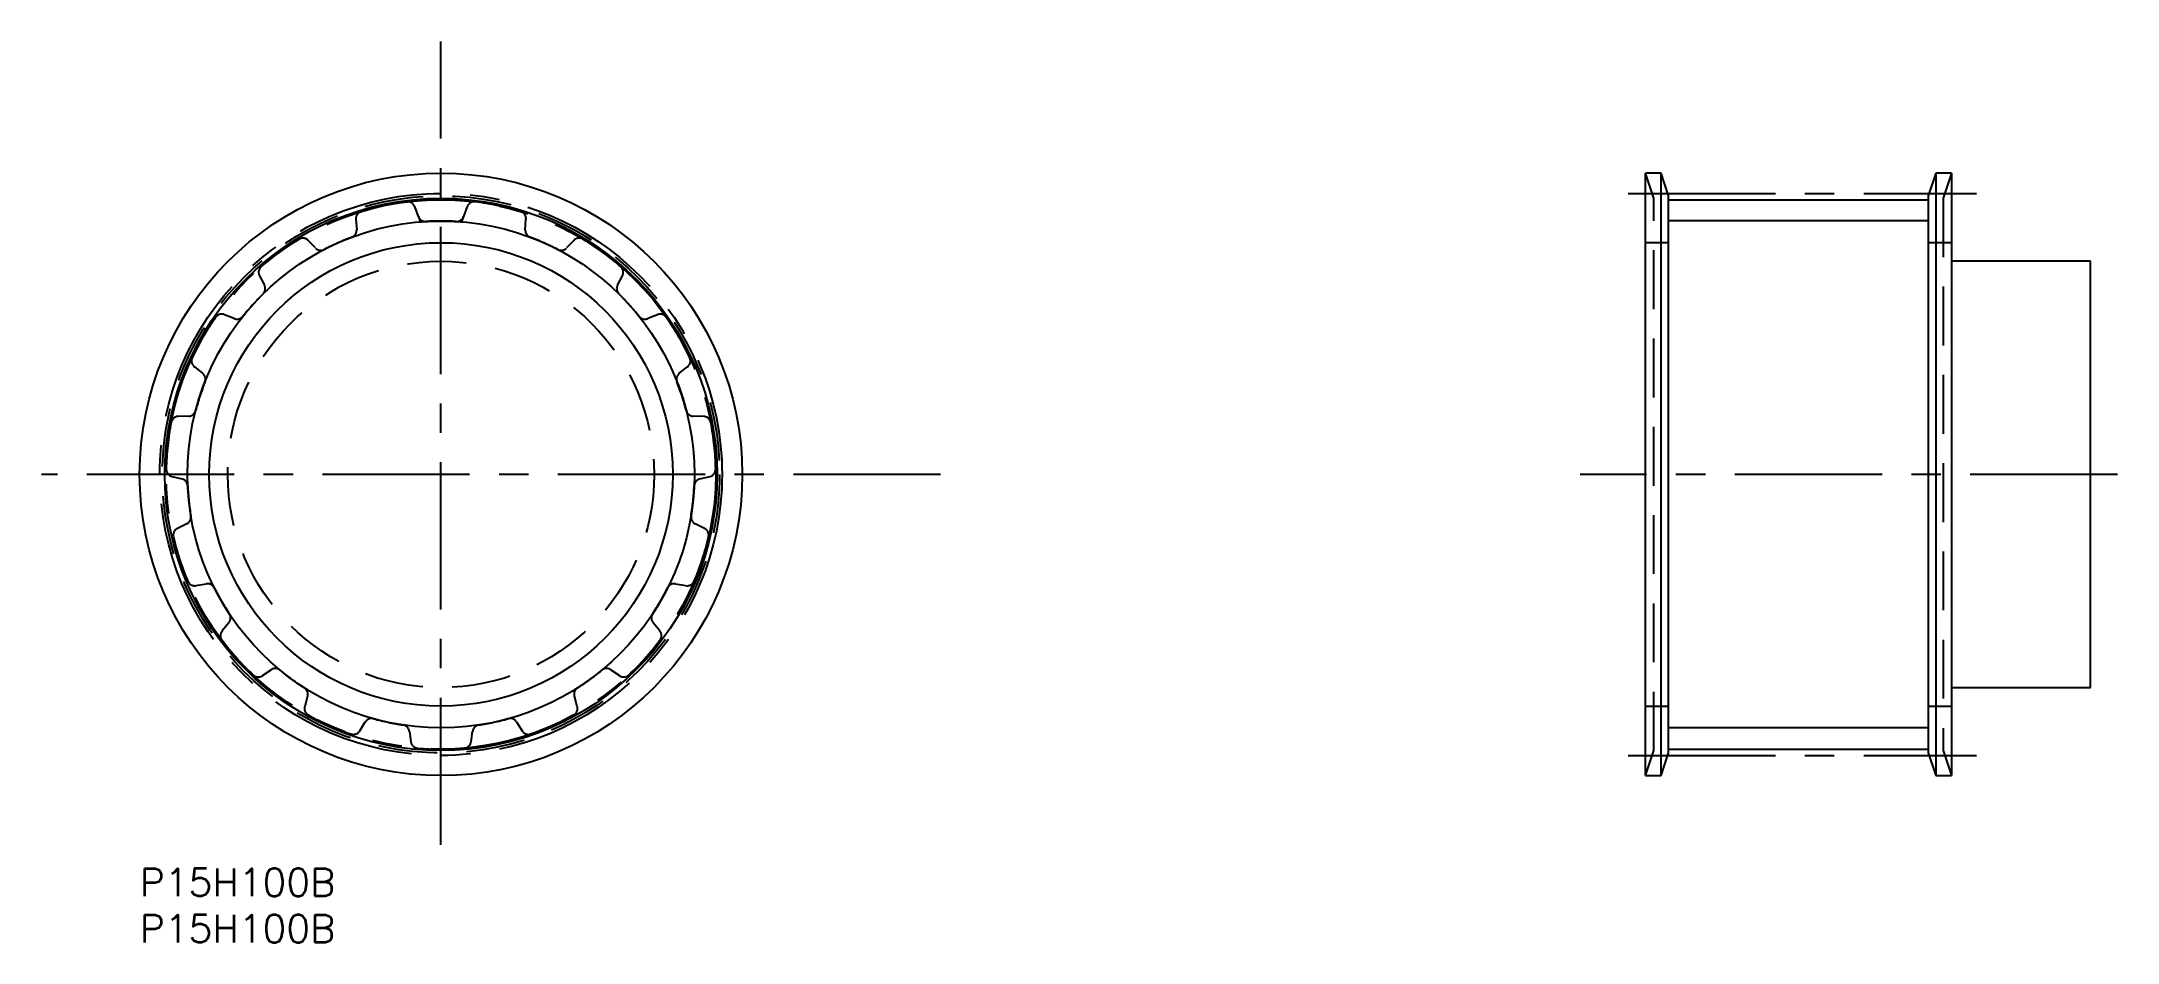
# Model space of a CAD drawing. Extents: x -11 to 213, y -8 to 89.
import ezdxf

# ---------------------------------------------------------------- set-up
doc = ezdxf.new("R2010")
doc.units = 0
doc.header["$LTSCALE"] = 0.5
for name, pattern in [('CENTER', [50.8, 31.75, -6.35, 6.35, -6.35]), ('DASHED', [19.05, 12.7, -6.35]), ('PHANTOM', [63.5, 31.75, -6.35, 6.35, -6.35, 6.35, -6.35])]:
    doc.linetypes.add(name, pattern=pattern)
for name, color, linetype in [('MSM_CENTER', 1, 'CENTER'), ('MSM_CONTINUOUS', 7, 'CONTINUOUS'), ('MSM_DASHED', 4, 'DASHED'), ('MSM_IMAGINARY', 6, 'PHANTOM'), ('MSM_NARROW', 5, 'CONTINUOUS'), ('MSM_PART_NUMBER', 7, 'CONTINUOUS')]:
    doc.layers.add(name, color=color, linetype=linetype)
doc.styles.get("Standard").update_dxf_attribs({"font": 'txt.shx', "height": 3, "bigfont": 'bigfont.shx'})

msp = doc.modelspace()

# ---------------------------------------------------------------- linework, layer by layer
at = {"layer": 'MSM_CENTER'}
for p, q in [((32.5, 2.53), (32.5, 89.21)), ((160.57, 72.82), (198.14, 72.82)), ((86.39, 42.5), (-10.59, 42.5)), ((213.34, 42.5), (155.38, 42.5)), ((160.57, 12.18), (198.14, 12.18))]:
    msp.add_line(p, q, dxfattribs=at)
msp.add_circle((32.5, 42.5), 30.32, dxfattribs=at)
at = {"layer": 'MSM_CONTINUOUS'}
for p, q in [((164.11, 75), (162.42, 75)), ((162.42, 10), (162.42, 75)), ((164.92, 72.55), (164.11, 75)), ((164.11, 10), (164.11, 75)), ((193.74, 75), (192.92, 72.55)), ((195.42, 75), (193.74, 75)), ((193.74, 75), (193.74, 10)), ((195.42, 75), (195.42, 10)), ((164.92, 12.45), (164.92, 72.55)), ((164.92, 72.14), (192.92, 72.14)), ((192.92, 72.55), (192.92, 12.45)), ((210.42, 65.5), (195.42, 65.5)), ((210.42, 19.5), (210.42, 65.5)), ((195.42, 19.5), (210.42, 19.5)), ((164.11, 10), (164.92, 12.45)), ((164.92, 12.86), (192.92, 12.86)), ((192.92, 12.45), (193.74, 10)), ((162.42, 10), (164.11, 10)), ((193.74, 10), (195.42, 10))]:
    msp.add_line(p, q, dxfattribs=at)
for radius in [32.5, 29.79, 25]:
    msp.add_circle((32.5, 42.5), radius, dxfattribs=at)
at = {"layer": 'MSM_DASHED'}
for p, q in [((163.32, 72.29), (162.42, 75)), ((195.42, 75), (194.52, 72.29)), ((163.32, 12.71), (163.32, 72.29)), ((194.52, 72.29), (194.52, 12.71)), ((23.33, 70.04), (23.41, 68.9)), ((30.07, 70.32), (29.68, 71.39)), ((35.32, 71.39), (34.93, 70.32)), ((41.59, 68.9), (41.67, 70.04)), ((18.96, 66.93), (18.18, 67.74)), ((46.82, 67.74), (46.04, 66.93)), ((164.92, 67.5), (162.42, 67.5)), ((195.42, 67.5), (192.92, 67.5)), ((12.92, 63.92), (13.45, 62.92)), ((51.55, 62.92), (52.08, 63.92)), ((10.2, 59.31), (9.15, 59.73)), ((55.85, 59.73), (54.8, 59.31)), ((5.9, 54.11), (6.79, 53.41)), ((58.21, 53.41), (59.1, 54.11)), ((5.29, 48.78), (4.16, 48.75)), ((60.84, 48.75), (59.71, 48.78)), ((3.48, 42.28), (4.58, 42.01)), ((60.42, 42.01), (61.52, 42.28)), ((5.09, 37.17), (4.07, 36.68)), ((60.93, 36.68), (59.91, 37.17)), ((6.07, 30.5), (7.19, 30.69)), ((57.81, 30.69), (58.93, 30.5)), ((9.62, 26.48), (8.89, 25.62)), ((56.11, 25.62), (55.38, 26.48)), ((13.24, 20.79), (14.18, 21.42)), ((50.82, 21.42), (51.76, 20.79)), ((18.11, 18.56), (17.8, 17.47)), ((47.2, 17.47), (46.89, 18.56)), ((23.74, 14.83), (24.34, 15.79)), ((40.66, 15.79), (41.26, 14.83)), ((162.42, 17.5), (164.92, 17.5)), ((192.92, 17.5), (195.42, 17.5)), ((29.09, 14.78), (29.25, 13.66)), ((35.75, 13.66), (35.91, 14.78)), ((162.42, 10), (163.32, 12.71)), ((194.52, 12.71), (195.42, 10))]:
    msp.add_line(p, q, dxfattribs=at)
for radius in [30.05, 23]:
    msp.add_circle((32.5, 42.5), radius, dxfattribs=at)
for centre, radius, start, end in [((32.5, 42.5), 29.64, 97.1137, 106.8863), ((28.93, 71.11), 0.8, 20, 97.1137), ((36.07, 71.11), 0.8, 82.8863, 160), ((32.5, 42.5), 29.64, 73.1137, 82.8863), ((24.12, 70.09), 0.8, 106.8863, 184), ((30.82, 70.59), 0.8, 200, 273.4212), ((32.5, 42.5), 27.34, 86.5788, 93.4212), ((34.18, 70.59), 0.8, 266.5788, 340), ((40.88, 70.09), 0.8, 356, 73.1137), ((32.5, 42.5), 29.64, 121.1137, 130.8863), ((17.6, 67.19), 0.8, 44, 121.1137), ((32.5, 42.5), 27.34, 110.5788, 117.4212), ((22.61, 68.85), 0.8, 290.5788, 4), ((42.39, 68.85), 0.8, 176, 249.4212), ((32.5, 42.5), 27.34, 62.5788, 69.4212), ((47.4, 67.19), 0.8, 58.8863, 136), ((32.5, 42.5), 29.64, 49.1137, 58.8863), ((19.54, 67.48), 0.8, 224, 297.4212), ((45.46, 67.48), 0.8, 242.5788, 316), ((13.63, 64.3), 0.8, 130.8863, 208), ((12.75, 62.55), 0.8, 314.5788, 28), ((52.25, 62.55), 0.8, 152, 225.4212), ((51.37, 64.3), 0.8, 332, 49.1137), ((32.5, 42.5), 27.34, 134.5788, 141.4212), ((32.5, 42.5), 27.34, 38.5788, 45.4212), ((32.5, 42.5), 29.64, 145.1137, 154.8863), ((8.85, 58.99), 0.8, 68, 145.1137), ((10.5, 60.05), 0.8, 248, 321.4212), ((54.5, 60.05), 0.8, 218.5788, 292), ((56.15, 58.99), 0.8, 34.8863, 112), ((32.5, 42.5), 29.64, 25.1137, 34.8863), ((6.39, 54.74), 0.8, 154.8863, 232), ((58.61, 54.74), 0.8, 308, 25.1137), ((32.5, 42.5), 27.34, 158.5788, 165.4212), ((6.3, 52.78), 0.8, 338.5788, 52), ((58.7, 52.78), 0.8, 128, 201.4212), ((32.5, 42.5), 27.34, 14.5788, 21.4212), ((5.26, 49.58), 0.8, 272, 345.4212), ((59.74, 49.58), 0.8, 194.5788, 268), ((32.5, 42.5), 29.64, 169.1137, 178.8863), ((4.18, 47.95), 0.8, 92, 169.1137), ((60.82, 47.95), 0.8, 10.8863, 88), ((32.5, 42.5), 29.64, 1.1137, 10.8863), ((3.67, 43.06), 0.8, 178.8863, 256), ((61.33, 43.06), 0.8, 284, 1.1137), ((4.38, 41.23), 0.8, 2.5788, 76), ((32.5, 42.5), 27.34, 182.5788, 189.4212), ((32.5, 42.5), 27.34, 350.5788, 357.4212), ((60.62, 41.23), 0.8, 104, 177.4212), ((4.42, 35.96), 0.8, 116, 193.1137), ((4.73, 37.89), 0.8, 296, 9.4212), ((60.27, 37.89), 0.8, 170.5788, 244), ((60.58, 35.96), 0.8, 346.8863, 64), ((32.5, 42.5), 29.64, 193.1137, 202.8863), ((32.5, 42.5), 29.64, 337.1137, 346.8863), ((5.93, 31.29), 0.8, 202.8863, 280), ((7.33, 29.91), 0.8, 26.5788, 100), ((32.5, 42.5), 27.34, 206.5788, 213.4212), ((32.5, 42.5), 27.34, 326.5788, 333.4212), ((57.67, 29.91), 0.8, 80, 153.4212), ((59.07, 31.29), 0.8, 260, 337.1137), ((9.01, 27), 0.8, 320, 33.4212), ((55.99, 27), 0.8, 146.5788, 220), ((9.51, 25.1), 0.8, 140, 217.1137), ((55.49, 25.1), 0.8, 322.8863, 40), ((32.5, 42.5), 29.64, 217.1137, 226.8863), ((32.5, 42.5), 29.64, 313.1137, 322.8863), ((12.79, 21.45), 0.8, 226.8863, 304), ((14.63, 20.76), 0.8, 50.5788, 124), ((32.5, 42.5), 27.34, 230.5788, 237.4212), ((32.5, 42.5), 27.34, 302.5788, 309.4212), ((50.37, 20.76), 0.8, 56, 129.4212), ((52.21, 21.45), 0.8, 236, 313.1137), ((17.35, 18.78), 0.8, 344, 57.4212), ((47.65, 18.78), 0.8, 122.5788, 196), ((18.57, 17.25), 0.8, 164, 241.1137), ((32.5, 42.5), 29.64, 241.1137, 250.8863), ((25.02, 15.37), 0.8, 74.5788, 148), ((32.5, 42.5), 27.34, 254.5788, 261.4212), ((32.5, 42.5), 27.34, 278.5788, 285.4212), ((39.98, 15.37), 0.8, 32, 105.4212), ((32.5, 42.5), 29.64, 289.1137, 298.8863), ((46.43, 17.25), 0.8, 298.8863, 16), ((23.06, 15.25), 0.8, 250.8863, 328), ((28.3, 14.67), 0.8, 8, 81.4212), ((30.04, 13.77), 0.8, 188, 265.1137), ((34.96, 13.77), 0.8, 274.8863, 352), ((36.7, 14.67), 0.8, 98.5788, 172), ((41.94, 15.25), 0.8, 212, 289.1137), ((32.5, 42.5), 29.64, 265.1137, 274.8863)]:
    msp.add_arc(centre, radius, start, end, dxfattribs=at)
at = {"layer": 'MSM_IMAGINARY'}
msp.add_circle((32.5, 42.5), 29.64, dxfattribs=at)
at = {"layer": 'MSM_NARROW'}
for p, q in [((30.07, 70.32), (30.27, 69.75)), ((34.93, 70.32), (34.73, 69.75)), ((192.92, 69.85), (164.92, 69.85)), ((192.92, 15.15), (164.92, 15.15))]:
    msp.add_line(p, q, dxfattribs=at)
msp.add_circle((32.5, 42.5), 27.34, dxfattribs=at)

# ---------------------------------------------------------------- texts
at = {"layer": 'MSM_PART_NUMBER'}
for p in [(0, -3.01), (0, -8)]:
    msp.add_text('P15H100B', height=3, dxfattribs=at).set_placement(p)

doc.saveas('drawing.dxf')
